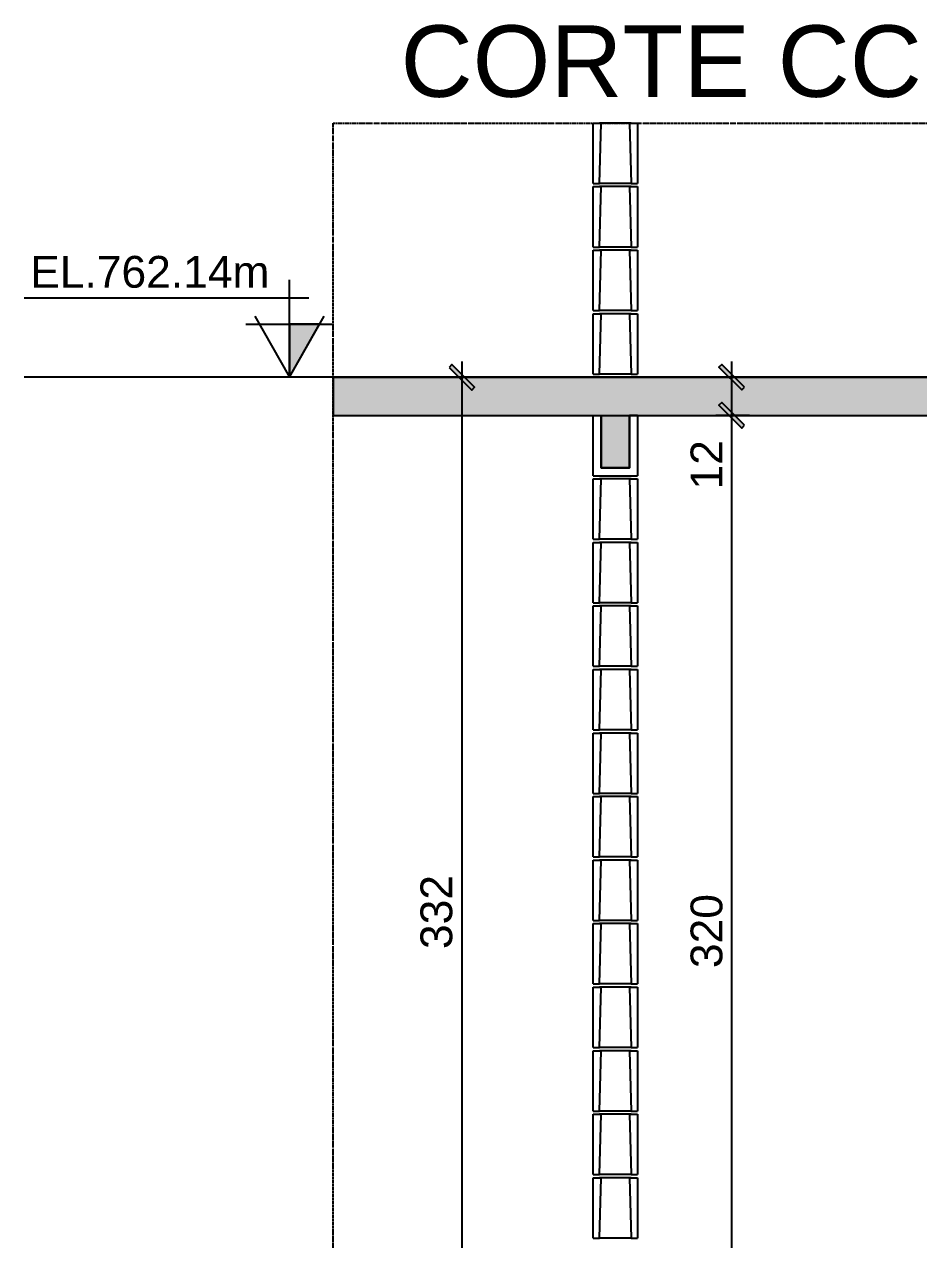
# Model space of a CAD drawing. Extents: x -1789 to 4156, y -3064 to 1391.
# Drawn here: x 528.5 to 810.1, y -2658.6 to -2275.9 of the extents above; entities that cross this region are included whole.
import ezdxf

# ---------------------------------------------------------------- set-up
doc = ezdxf.new("R2010")
doc.units = 0
doc.linetypes.add('ESTILO_TQS_0003', pattern=[0.92, 0.3, -0.15, 0.02, -0.15, 0.3])
doc.linetypes.add('ESTILO_TQS_0005', pattern=[0.4, 0.3, -0.1])
for name, color, linetype in [('1', 1, 'CONTINUOUS'), ('2', 2, 'CONTINUOUS'), ('4', 4, 'CONTINUOUS'), ('5', 5, 'CONTINUOUS'), ('8', 8, 'CONTINUOUS')]:
    doc.layers.add(name, color=color, linetype=linetype)
doc.styles.add('TQS_ARIAL', font='arial.ttf')

msp = doc.modelspace()

# ---------------------------------------------------------------- linework, layer by layer
at = {"layer": '1', "linetype": 'Continuous'}
for p, q in [((719.6215, -2307.0568), (709.6215, -2307.0568)), ((719.6215, -2326.0568), (709.6215, -2326.0568)), ((719.6215, -2327.0568), (709.6215, -2327.0568)), ((719.6215, -2346.0568), (709.6215, -2346.0568)), ((719.6215, -2347.0568), (709.6215, -2347.0568)), ((719.6215, -2366.0568), (709.6215, -2366.0568)), ((719.6215, -2367.0568), (709.6215, -2367.0568)), ((666.2587, -2382.0568), (666.2587, -2724.0568)), ((751.3126, -2404.0568), (751.3126, -2382.0568)), ((630.76945, -2387.0568), (671.2587, -2387.0568)), ((719.6215, -2386.0568), (709.6215, -2386.0568)), ((748.9024, -2387.0568), (746.3126, -2387.0568)), ((751.3126, -2724.0568), (751.3126, -2394.0568)), ((756.8923, -2399.0568), (746.3126, -2399.0568)), ((756.8923, -2399.0568), (746.3126, -2399.0568)), ((719.6215, -2419.0568), (709.6215, -2419.0568)), ((719.6215, -2438.0568), (709.6215, -2438.0568)), ((719.6215, -2439.0568), (709.6215, -2439.0568)), ((719.6215, -2458.0568), (709.6215, -2458.0568)), ((719.6215, -2459.0568), (709.6215, -2459.0568)), ((719.6215, -2478.0568), (709.6215, -2478.0568)), ((719.6215, -2479.0568), (709.6215, -2479.0568)), ((719.6215, -2498.0568), (709.6215, -2498.0568)), ((719.6215, -2499.0568), (709.6215, -2499.0568)), ((719.6215, -2518.0568), (709.6215, -2518.0568)), ((719.6215, -2519.0568), (709.6215, -2519.0568)), ((719.6215, -2538.0568), (709.6215, -2538.0568)), ((719.6215, -2539.0568), (709.6215, -2539.0568)), ((719.6215, -2558.0568), (709.6215, -2558.0568)), ((719.6215, -2559.0568), (709.6215, -2559.0568)), ((719.6215, -2578.0568), (709.6215, -2578.0568)), ((719.6215, -2579.0568), (709.6215, -2579.0568)), ((719.6215, -2598.0568), (709.6215, -2598.0568)), ((719.6215, -2599.0568), (709.6215, -2599.0568)), ((719.6215, -2618.0568), (709.6215, -2618.0568)), ((719.6215, -2619.0568), (709.6215, -2619.0568)), ((719.6215, -2638.0568), (709.6215, -2638.0568)), ((719.6215, -2639.0568), (709.6215, -2639.0568)), ((719.6215, -2658.0568), (709.6215, -2658.0568))]:
    msp.add_line(p, q, dxfattribs=at)
for points in [[(612.00535, -2387.0568), (621.4677, -2370.3913), (612.022, -2370.39015), (612.00535, -2387.0568)], [(662.28065, -2383.96265), (669.4259, -2391.1079), (670.3098, -2390.22405), (663.16455, -2383.07875), (662.28065, -2383.96265)], [(755.29065, -2390.15095), (748.14535, -2383.00565), (747.2615, -2383.88955), (754.40675, -2391.0348), (755.29065, -2390.15095)], [(755.29065, -2402.15095), (748.14535, -2395.00565), (747.2615, -2395.88955), (754.40675, -2403.0348), (755.29065, -2402.15095)], [(755.29065, -2402.15095), (748.14535, -2395.00565), (747.2615, -2395.88955), (754.40675, -2403.0348), (755.29065, -2402.15095)]]:
    msp.add_lwpolyline(points, dxfattribs=at)
for points in [[(612.00535, -2387.0568), (621.4677, -2370.3913), (612.022, -2370.39015)], [(612.00535, -2387.0568), (612.022, -2370.39015), (612.00535, -2387.0568)], [(662.28065, -2383.96265), (670.3098, -2390.22405), (663.16455, -2383.07875)], [(662.28065, -2383.96265), (663.16455, -2383.07875), (662.28065, -2383.96265)], [(755.29065, -2390.15095), (748.14535, -2383.00565), (747.2615, -2383.88955)], [(662.28065, -2383.96265), (669.4259, -2391.1079), (670.3098, -2390.22405)], [(755.29065, -2390.15095), (747.2615, -2383.88955), (754.40675, -2391.0348)], [(755.29065, -2390.15095), (754.40675, -2391.0348), (755.29065, -2390.15095)], [(755.29065, -2402.15095), (748.14535, -2395.00565), (747.2615, -2395.88955)], [(755.29065, -2402.15095), (748.14535, -2395.00565), (747.2615, -2395.88955)], [(755.29065, -2402.15095), (747.2615, -2395.88955), (754.40675, -2403.0348)], [(755.29065, -2402.15095), (747.2615, -2395.88955), (754.40675, -2403.0348)], [(755.29065, -2402.15095), (754.40675, -2403.0348), (755.29065, -2402.15095)], [(755.29065, -2402.15095), (754.40675, -2403.0348), (755.29065, -2402.15095)]]:
    msp.add_solid(points, dxfattribs=at)
at = {"layer": '2', "linetype": 'Continuous'}
for p, q in [((707.6215, -2326.0568), (707.6215, -2307.0568)), ((707.6215, -2307.0568), (710.19725, -2307.0568)), ((709.6215, -2326.0568), (710.19725, -2307.0568)), ((719.04575, -2307.0568), (719.6215, -2326.0568)), ((719.04575, -2307.0568), (721.6215, -2307.0568)), ((721.6215, -2307.0568), (721.6215, -2326.0568)), ((707.6215, -2326.0568), (709.6215, -2326.0568)), ((719.6215, -2326.0568), (721.6215, -2326.0568)), ((707.6215, -2346.0568), (707.6215, -2327.0568)), ((707.6215, -2327.0568), (710.19725, -2327.0568)), ((709.6215, -2346.0568), (710.19725, -2327.0568)), ((719.04575, -2327.0568), (719.6215, -2346.0568)), ((719.04575, -2327.0568), (721.6215, -2327.0568)), ((721.6215, -2327.0568), (721.6215, -2346.0568)), ((707.6215, -2346.0568), (709.6215, -2346.0568)), ((707.6215, -2366.0568), (707.6215, -2347.0568)), ((707.6215, -2347.0568), (710.19725, -2347.0568)), ((709.6215, -2366.0568), (710.19725, -2347.0568)), ((719.04575, -2347.0568), (719.6215, -2366.0568)), ((719.04575, -2347.0568), (721.6215, -2347.0568)), ((719.6215, -2346.0568), (721.6215, -2346.0568)), ((721.6215, -2347.0568), (721.6215, -2366.0568)), ((612.00535, -2387.0568), (612.00905, -2356.39805)), ((528.51795, -2362.0466), (618.08615, -2362.0575)), ((601.10085, -2367.8405), (612.00535, -2387.0568)), ((612.00535, -2387.0568), (622.9145, -2367.84315)), ((707.6215, -2366.0568), (709.6215, -2366.0568)), ((707.6215, -2386.0568), (707.6215, -2367.0568)), ((707.6215, -2367.0568), (710.19725, -2367.0568)), ((709.6215, -2386.0568), (710.19725, -2367.0568)), ((719.04575, -2367.0568), (719.6215, -2386.0568)), ((719.04575, -2367.0568), (721.6215, -2367.0568)), ((719.6215, -2366.0568), (721.6215, -2366.0568)), ((721.6215, -2367.0568), (721.6215, -2386.0568)), ((598.275, -2370.38845), (625.76895, -2370.3918)), ((625.76945, -2387.0568), (625.76945, -2387.0568)), ((707.6215, -2386.0568), (709.6215, -2386.0568)), ((719.6215, -2386.0568), (721.6215, -2386.0568)), ((753.9024, -2387.0568), (753.9024, -2387.0568)), ((707.6215, -2418.0568), (707.6215, -2399.0568)), ((707.6215, -2399.0568), (710.1215, -2399.0568)), ((710.1215, -2399.0568), (710.1215, -2415.5568)), ((719.1215, -2415.5568), (719.1215, -2399.0568)), ((721.6215, -2399.0568), (719.1215, -2399.0568)), ((721.6215, -2399.0568), (721.6215, -2418.0568)), ((761.8923, -2399.0568), (761.8923, -2399.0568)), ((761.8923, -2399.0568), (761.8923, -2399.0568)), ((707.6215, -2418.0568), (721.6215, -2418.0568)), ((710.1215, -2415.5568), (719.1215, -2415.5568)), ((707.6215, -2438.0568), (707.6215, -2419.0568)), ((707.6215, -2419.0568), (710.19725, -2419.0568)), ((709.6215, -2438.0568), (710.19725, -2419.0568)), ((719.04575, -2419.0568), (719.6215, -2438.0568)), ((719.04575, -2419.0568), (721.6215, -2419.0568)), ((721.6215, -2419.0568), (721.6215, -2438.0568)), ((707.6215, -2438.0568), (709.6215, -2438.0568)), ((707.6215, -2458.0568), (707.6215, -2439.0568)), ((707.6215, -2439.0568), (710.19725, -2439.0568)), ((709.6215, -2458.0568), (710.19725, -2439.0568)), ((719.04575, -2439.0568), (719.6215, -2458.0568)), ((719.04575, -2439.0568), (721.6215, -2439.0568)), ((719.6215, -2438.0568), (721.6215, -2438.0568)), ((721.6215, -2439.0568), (721.6215, -2458.0568)), ((707.6215, -2458.0568), (709.6215, -2458.0568)), ((707.6215, -2478.0568), (707.6215, -2459.0568)), ((707.6215, -2459.0568), (710.19725, -2459.0568)), ((709.6215, -2478.0568), (710.19725, -2459.0568)), ((719.04575, -2459.0568), (719.6215, -2478.0568)), ((719.04575, -2459.0568), (721.6215, -2459.0568)), ((719.6215, -2458.0568), (721.6215, -2458.0568)), ((721.6215, -2459.0568), (721.6215, -2478.0568)), ((707.6215, -2478.0568), (709.6215, -2478.0568)), ((707.6215, -2498.0568), (707.6215, -2479.0568)), ((707.6215, -2479.0568), (710.19725, -2479.0568)), ((709.6215, -2498.0568), (710.19725, -2479.0568)), ((719.04575, -2479.0568), (719.6215, -2498.0568)), ((719.04575, -2479.0568), (721.6215, -2479.0568)), ((719.6215, -2478.0568), (721.6215, -2478.0568)), ((721.6215, -2479.0568), (721.6215, -2498.0568)), ((707.6215, -2498.0568), (709.6215, -2498.0568)), ((719.6215, -2498.0568), (721.6215, -2498.0568)), ((707.6215, -2518.0568), (707.6215, -2499.0568)), ((707.6215, -2499.0568), (710.19725, -2499.0568)), ((709.6215, -2518.0568), (710.19725, -2499.0568)), ((719.04575, -2499.0568), (719.6215, -2518.0568)), ((719.04575, -2499.0568), (721.6215, -2499.0568)), ((721.6215, -2499.0568), (721.6215, -2518.0568)), ((707.6215, -2518.0568), (709.6215, -2518.0568)), ((707.6215, -2538.0568), (707.6215, -2519.0568)), ((707.6215, -2519.0568), (710.19725, -2519.0568)), ((709.6215, -2538.0568), (710.19725, -2519.0568)), ((719.04575, -2519.0568), (719.6215, -2538.0568)), ((719.04575, -2519.0568), (721.6215, -2519.0568)), ((719.6215, -2518.0568), (721.6215, -2518.0568)), ((721.6215, -2519.0568), (721.6215, -2538.0568)), ((707.6215, -2538.0568), (709.6215, -2538.0568)), ((707.6215, -2558.0568), (707.6215, -2539.0568)), ((707.6215, -2539.0568), (710.19725, -2539.0568)), ((709.6215, -2558.0568), (710.19725, -2539.0568)), ((719.04575, -2539.0568), (719.6215, -2558.0568)), ((719.04575, -2539.0568), (721.6215, -2539.0568)), ((719.6215, -2538.0568), (721.6215, -2538.0568)), ((721.6215, -2539.0568), (721.6215, -2558.0568)), ((707.6215, -2558.0568), (709.6215, -2558.0568)), ((707.6215, -2578.0568), (707.6215, -2559.0568)), ((707.6215, -2559.0568), (710.19725, -2559.0568)), ((709.6215, -2578.0568), (710.19725, -2559.0568)), ((719.04575, -2559.0568), (719.6215, -2578.0568)), ((719.04575, -2559.0568), (721.6215, -2559.0568)), ((719.6215, -2558.0568), (721.6215, -2558.0568)), ((721.6215, -2559.0568), (721.6215, -2578.0568)), ((707.6215, -2578.0568), (709.6215, -2578.0568)), ((719.6215, -2578.0568), (721.6215, -2578.0568)), ((707.6215, -2598.0568), (707.6215, -2579.0568)), ((707.6215, -2579.0568), (710.19725, -2579.0568)), ((709.6215, -2598.0568), (710.19725, -2579.0568)), ((719.04575, -2579.0568), (719.6215, -2598.0568)), ((719.04575, -2579.0568), (721.6215, -2579.0568)), ((721.6215, -2579.0568), (721.6215, -2598.0568)), ((707.6215, -2598.0568), (709.6215, -2598.0568)), ((707.6215, -2618.0568), (707.6215, -2599.0568)), ((707.6215, -2599.0568), (710.19725, -2599.0568)), ((709.6215, -2618.0568), (710.19725, -2599.0568)), ((719.04575, -2599.0568), (719.6215, -2618.0568)), ((719.04575, -2599.0568), (721.6215, -2599.0568)), ((719.6215, -2598.0568), (721.6215, -2598.0568)), ((721.6215, -2599.0568), (721.6215, -2618.0568)), ((707.6215, -2618.0568), (709.6215, -2618.0568)), ((707.6215, -2638.0568), (707.6215, -2619.0568)), ((707.6215, -2619.0568), (710.19725, -2619.0568)), ((709.6215, -2638.0568), (710.19725, -2619.0568)), ((719.04575, -2619.0568), (719.6215, -2638.0568)), ((719.04575, -2619.0568), (721.6215, -2619.0568)), ((719.6215, -2618.0568), (721.6215, -2618.0568)), ((721.6215, -2619.0568), (721.6215, -2638.0568)), ((707.6215, -2638.0568), (709.6215, -2638.0568)), ((707.6215, -2658.0568), (707.6215, -2639.0568)), ((707.6215, -2639.0568), (710.19725, -2639.0568)), ((709.6215, -2658.0568), (710.19725, -2639.0568)), ((719.04575, -2639.0568), (719.6215, -2658.0568)), ((719.04575, -2639.0568), (721.6215, -2639.0568)), ((719.6215, -2638.0568), (721.6215, -2638.0568)), ((721.6215, -2639.0568), (721.6215, -2658.0568)), ((707.6215, -2658.0568), (709.6215, -2658.0568)), ((719.6215, -2658.0568), (721.6215, -2658.0568))]:
    msp.add_line(p, q, dxfattribs=at)
at = {"layer": '2', "linetype": 'ESTILO_TQS_0005'}
for p, q in [((625.76945, -2387.0568), (528.51795, -2387.0568)), ((697.6215, -2387.0568), (528.5184, -2387.05685))]:
    msp.add_line(p, q, dxfattribs=at)
at = {"layer": '2', "linetype": 'ESTILO_TQS_0003'}
msp.add_lwpolyline([(625.76945, -2307.0568), (1710.5603, -2307.0568), (1710.5603, -2929.44445), (625.76945, -2929.44445), (625.76945, -2307.0568)], dxfattribs=at)
at = {"layer": '4', "linetype": 'Continuous'}
for p, q in [((625.76945, -2387.0568), (625.76945, -2399.0568)), ((625.76945, -2387.0568), (962.157, -2387.0568)), ((625.76945, -2399.0568), (963.6499, -2399.0568))]:
    msp.add_line(p, q, dxfattribs=at)
at = {"layer": '8', "linetype": 'Continuous'}
for points in [[(625.76945, -2387.0568), (625.76945, -2399.0568), (965.415, -2399.0568), (1122.35615, -2307.0568), (1078.157, -2307.0568), (1078.157, -2319.0568), (1049.157, -2319.0568), (1049.157, -2336.0568), (1020.157, -2336.0568), (1020.157, -2353.0568), (991.157, -2353.0568), (991.157, -2370.0568), (962.157, -2370.0568), (962.157, -2387.0568), (625.76945, -2387.0568)], [(710.1215, -2399.0568), (719.1215, -2399.0568), (719.1215, -2415.5568), (710.1215, -2415.5568), (710.1215, -2399.0568)]]:
    msp.add_lwpolyline(points, dxfattribs=at)
for points in [[(962.157, -2387.0568), (625.76945, -2387.0568), (965.415, -2399.0568)], [(965.415, -2399.0568), (625.76945, -2387.0568), (625.76945, -2399.0568)], [(710.1215, -2399.0568), (719.1215, -2399.0568), (719.1215, -2415.5568)], [(710.1215, -2399.0568), (719.1215, -2415.5568), (710.1215, -2415.5568)], [(710.1215, -2399.0568), (710.1215, -2415.5568), (710.1215, -2399.0568)]]:
    msp.add_solid(points, dxfattribs=at)

# ---------------------------------------------------------------- texts
at = {"layer": '2', "linetype": 'Continuous', "style": 'TQS_ARIAL'}
for s, rotation, p in [('EL.762.14m', 359.993, (530.383, -2358.86375)), ('12', 90, (748.3126, -2422.3901)), ('332', 90, (663.2587, -2567.0568)), ('320', 90, (748.3126, -2573.0568))]:
    msp.add_text(s, height=10, rotation=rotation, dxfattribs=at).set_placement(p)
at = {"layer": '5', "linetype": 'Continuous', "style": 'TQS_ARIAL'}
msp.add_text('CORTE CC', height=22.5, dxfattribs=at).set_placement((647.0077, -2298.78465))

doc.saveas('drawing.dxf')
